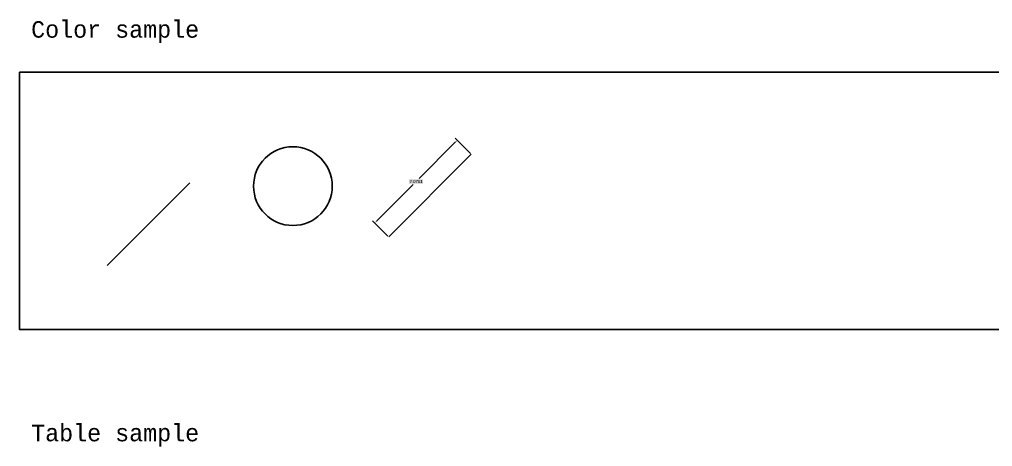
# Model space of a CAD drawing. Header units: inches. Extents: x 0 to 1852, y -566 to 111.
# Drawn here: x 13.7 to 72.5, y -135.7 to -109.9 of the extents above; entities that cross this region are included whole.
import ezdxf

# ---------------------------------------------------------------- set-up
doc = ezdxf.new("R2010")
doc.units = ezdxf.units.IN
doc.header["$MEASUREMENT"] = 0
doc.header["$PDMODE"] = 34
doc.header["$PDSIZE"] = 0.1
doc.styles.add('custom_text_style', font='consola.ttf')
doc.styles.get("Standard").update_dxf_attribs({"font": 'arial.ttf'})
doc.dimstyles.new('custom_dim_style', dxfattribs={"dimtxt": 0.18, "dimasz": 0.18, "dimexe": 0.18, "dimexo": 0.0625, "dimgap": 0.09, "dimtad": 0, "dimtih": 1, "dimtoh": 1, "dimdec": 4, "dimzin": 0, "dimdsep": 46, "dimtxsty": 'Standard', "dimcen": 0.09, "dimclrd": 86, "dimclre": 183, "dimclrt": 151, "dimadec": 0, "dimazin": 0, "dimtfac": 1, "dimtdec": 4, "dimtofl": 0, "dimtmove": 0, "dimatfit": 3, "dimfxl": 1, "dimtfill": 2, "dimtfillclr": 97, "dimtolj": 1, "dimtzin": 0, "dimarcsym": 0})

# ---------------------------------------------------------------- blocks, each defined once
blk = doc.blocks.new('*D14')
at = {"color": 183, "lineweight": -2, "true_color": 0x803dc2, "transparency": 16777216}
for p, q in [((40.956, -117.995), (40.028, -117.067)), ((35.956, -122.995), (35.028, -122.067))]:
    blk.add_line(p, q, dxfattribs=at)
at = {"color": 86, "lineweight": -2, "true_color": 0x2c881b, "transparency": 16777216}
for p, q in [((40.028, -117.321), (37.837, -119.512)), ((35.282, -122.067), (37.473, -119.876))]:
    blk.add_line(p, q, dxfattribs=at)
at = {"color": 86, "true_color": 0x2c881b, "transparency": 16777216}
for points in [[(40.006, -117.3), (40.049, -117.342), (40.155, -117.194)], [(35.261, -122.046), (35.303, -122.088), (35.155, -122.194)]]:
    blk.add_solid(points, dxfattribs=at)
at = {"layer": 'Defpoints', "color": 0, "transparency": 16777216}
for p in [(40.155, -117.194), (41, -118.039), (36, -123.039)]:
    blk.add_point(p, dxfattribs=at)
at = {"color": 151, "true_color": 0x50b3ff, "transparency": 16777216, "insert": (37.655, -119.694), "char_height": 0.18, "attachment_point": 5, "bg_fill": 1, "box_fill_scale": 1.25, "bg_fill_color": 97, "bg_fill_true_color": 3568962, "bg_fill_transparency": 0}
blk.add_mtext('\\A1;7.0711', dxfattribs=at)

msp = doc.modelspace()

# ---------------------------------------------------------------- linework, layer by layer
at = {"color": 82, "true_color": 0x34c918}
for p, q in [((35.99987, -123.03903), (40.99987, -118.03903)), ((18.96131, -124.77494), (23.96131, -119.77494))]:
    msp.add_line(p, q, dxfattribs=at)
msp.add_lwpolyline([(13.65383, -113.08506), (13.65383, -128.63324), (134.92624, -128.63324), (134.92624, -113.08506)], close=True)
at = {"color": 42, "true_color": 0xe29000}
msp.add_circle((30.20357, -119.96687), 2.38284, dxfattribs=at)

# ---------------------------------------------------------------- texts
at = {"style": 'custom_text_style'}
for s, p in [('Color sample', (14.36167, -110.99654)), ('Table sample', (14.36167, -135.39208))]:
    msp.add_text(s, height=1, dxfattribs=at).set_placement(p)

# ---------------------------------------------------------------- dimensions: what is measured, and where the dimension line sits
at = {"color": 193, "true_color": 0x9b42ec}
dim = msp.add_aligned_dim(p1=(35.99987, -123.03903), p2=(40.99987, -118.03903), distance=1.19506, dimstyle='custom_dim_style', dxfattribs=at)
dim.commit()
dim.dimension.update_dxf_attribs({"geometry": '*D14', "text_midpoint": (37.65484, -119.69399)})

doc.saveas('drawing.dxf')
